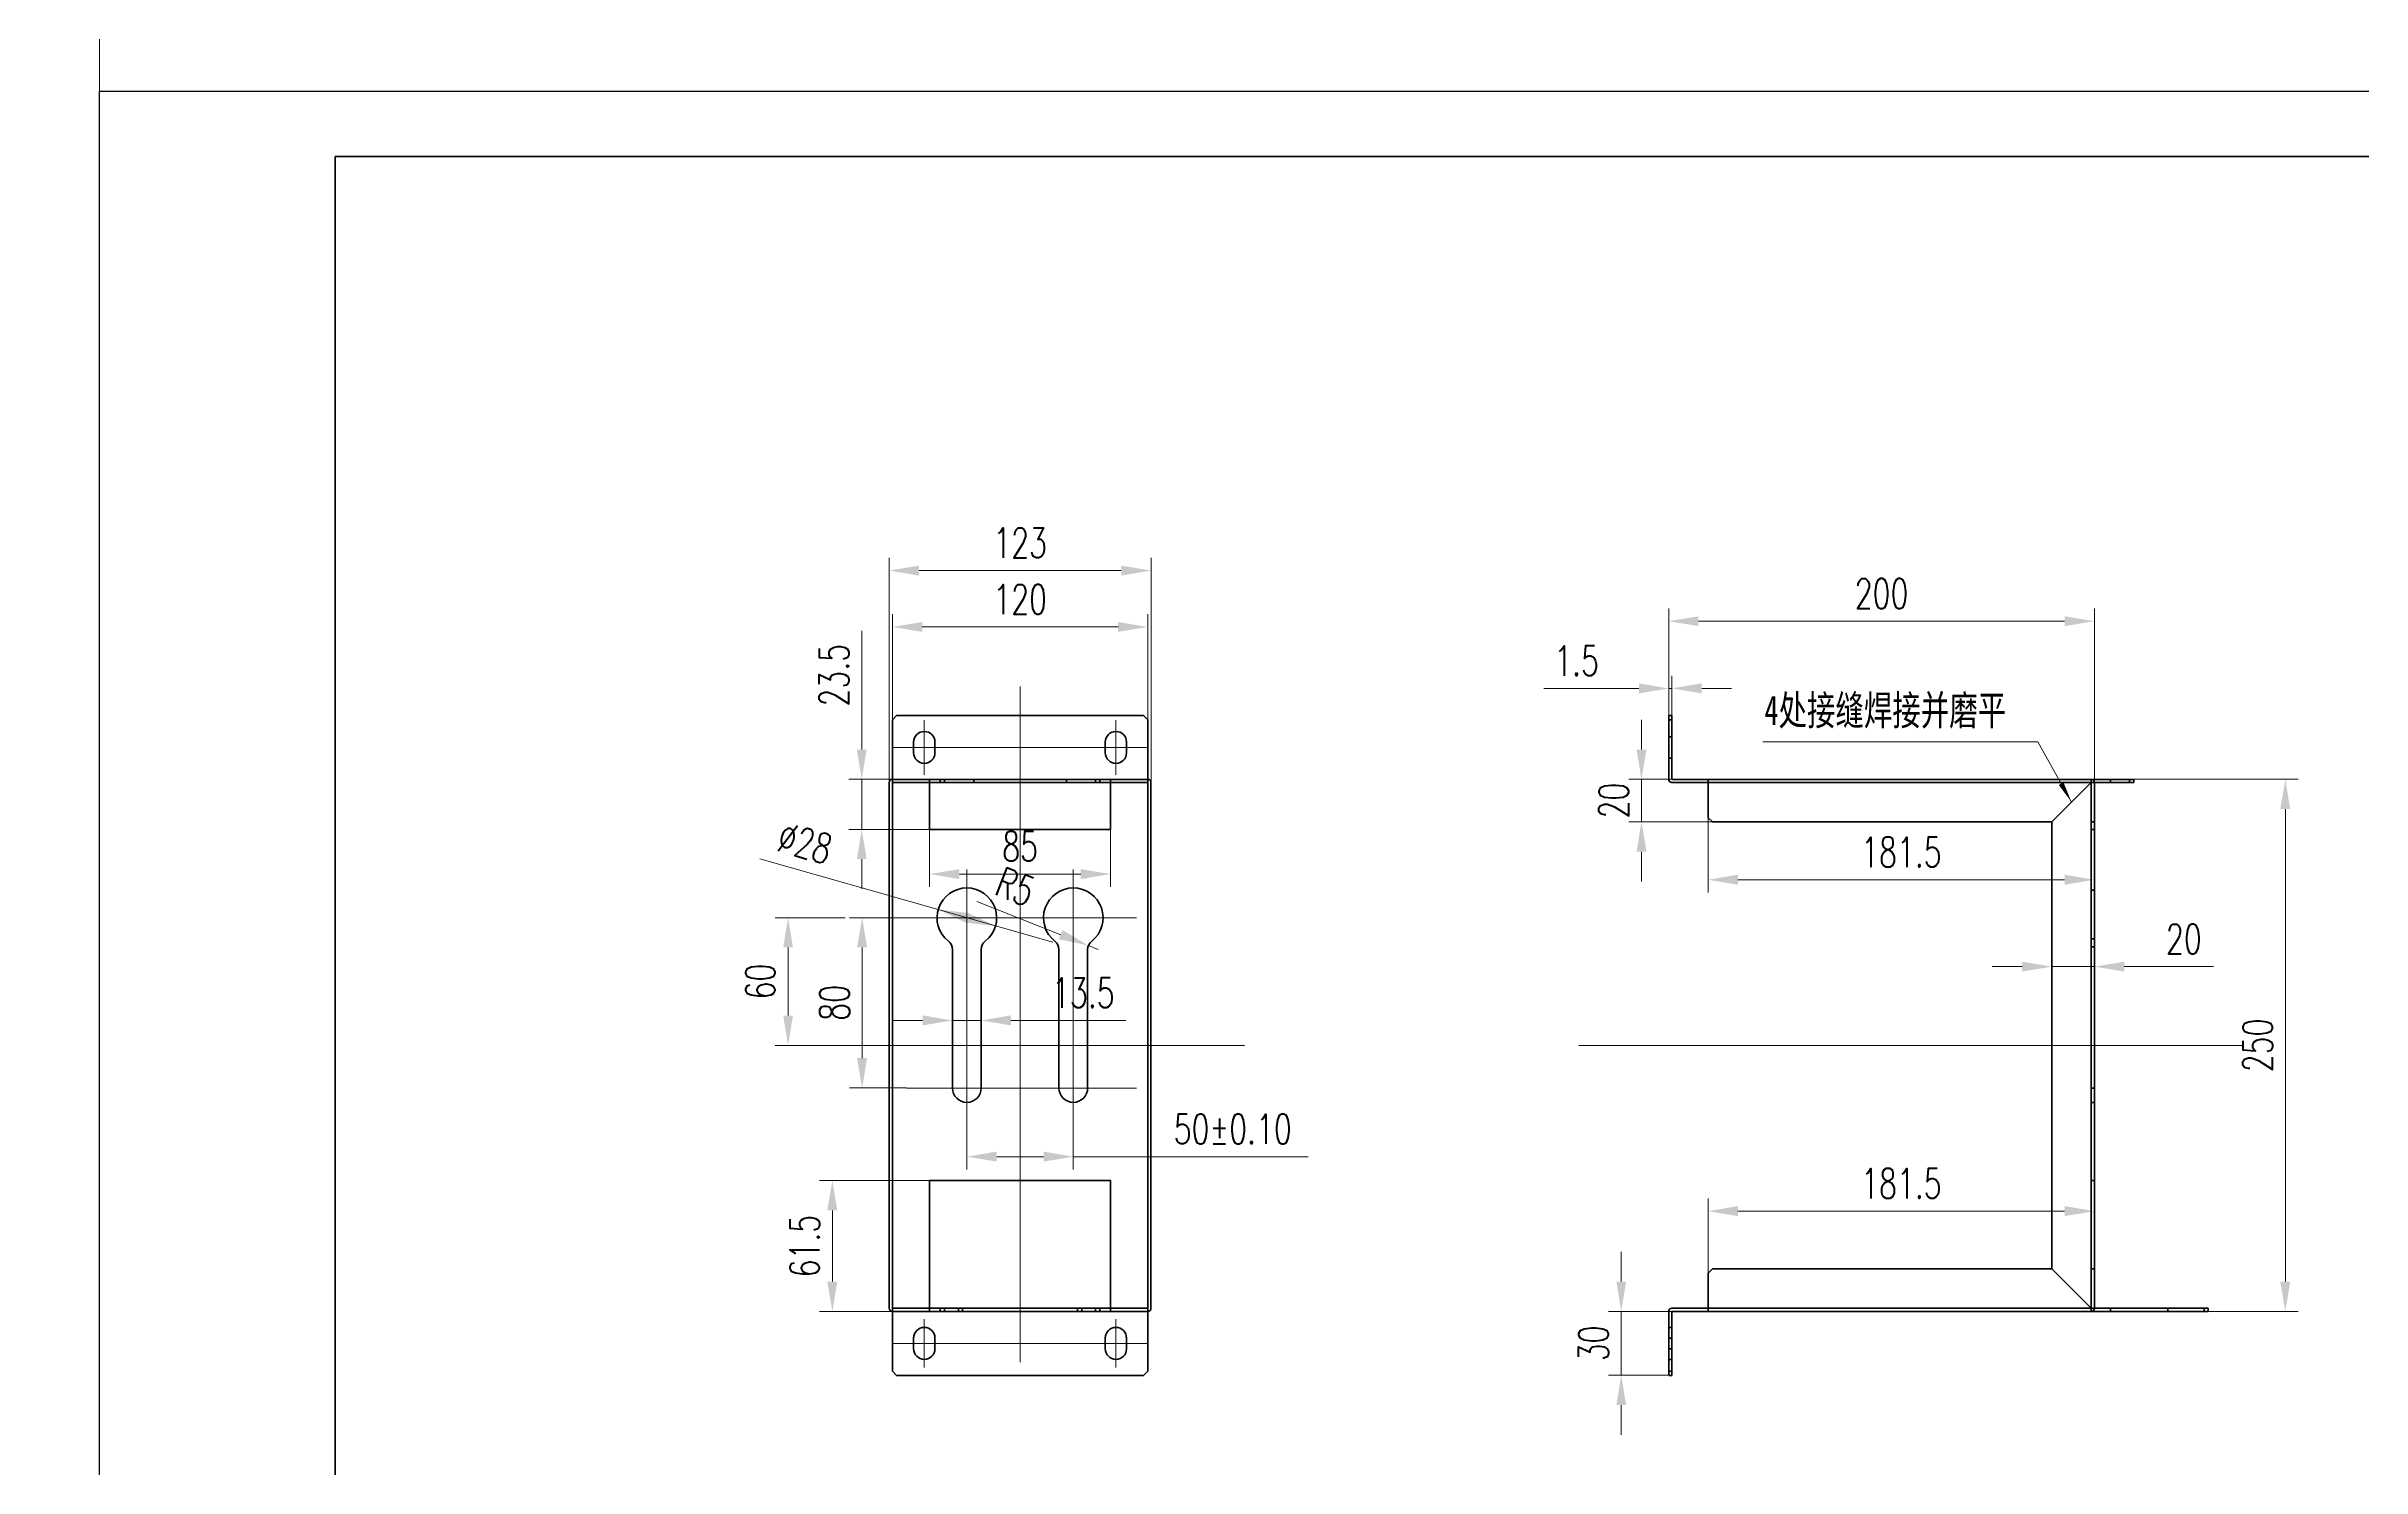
# Model space of a CAD drawing. Header units: millimetres. Extents: x -13151 to -8081, y 0 to 4200.
# Drawn here: x -10206 to -9118, y 541 to 1209 of the extents above; entities that cross this region are included whole.
import ezdxf

# ---------------------------------------------------------------- set-up
doc = ezdxf.new("R2010")
doc.units = ezdxf.units.MM
doc.linetypes.add('CENTER', pattern=[50.8, 31.75, -6.35, 6.35, -6.35])
for name, color, linetype, lineweight in [('1轮廓实线层', 7, 'Continuous', 35), ('3中心线层', 1, 'CENTER', 13), ('7标注层', 4, 'Continuous', 13), ('细实线', 3, 'Continuous', 15)]:
    doc.layers.add(name, color=color, linetype=linetype, lineweight=lineweight)
doc.styles.add('4', font='simplex.shx', dxfattribs={"width": 0.7, "height": 14, "bigfont": 'hztxt.shx'})
doc.styles.add('HZ', font='simsun.ttc', dxfattribs={"width": 0.7})
doc.dimstyles.new('机械工程图-4', dxfattribs={"dimtxt": 3.5, "dimasz": 14, "dimexe": 6, "dimexo": 0, "dimgap": 6, "dimtad": 1, "dimdec": 3, "dimdsep": 46, "dimtxsty": '4', "dimcen": 0, "dimclrd": 256, "dimclre": 256, "dimadec": 0, "dimazin": 2, "dimtfac": 1, "dimtdec": 3, "dimtmove": 0, "dimatfit": 3, "dimfxl": 0, "dimtolj": 1, "dimtzin": 0, "dimlwd": -1, "dimlwe": -1, "dimarcsym": 0})

# ---------------------------------------------------------------- blocks, each defined once
blk = doc.blocks.new('A3')
for p, q in [((16, 280), (16, 0)), ((396, 280), (16, 280))]:
    blk.add_line(p, q)
blk = doc.blocks.new('*D468')
at = {"layer": '7标注层'}
for p, q in [((-9808.3, 892.6), (-9808.3, 942.2)), ((-9794.3, 936.2), (-9702.3, 936.2)), ((-9688.3, 892.6), (-9688.3, 942.2))]:
    blk.add_line(p, q, dxfattribs=at)
for points in [[(-9794.3, 938.5), (-9794.3, 933.9), (-9808.3, 936.2)], [(-9702.3, 933.9), (-9702.3, 938.5), (-9688.3, 936.2)]]:
    blk.add_solid(points, dxfattribs=at)
at = {"layer": 'Defpoints', "color": 0}
for p in [(-9688.3, 936.2), (-9808.3, 892.6), (-9688.3, 892.6)]:
    blk.add_point(p, dxfattribs=at)
at = {"layer": '7标注层', "color": 0, "insert": (-9748.3, 949.2), "char_height": 14, "attachment_point": 5, "style": '4'}
blk.add_mtext('\\A1;120', dxfattribs=at)
blk = doc.blocks.new('*D469')
at = {"layer": '7标注层'}
for p, q in [((-9809.8, 863.1), (-9809.8, 968.7)), ((-9686.8, 863.1), (-9686.8, 968.7)), ((-9795.8, 962.7), (-9700.8, 962.7))]:
    blk.add_line(p, q, dxfattribs=at)
for points in [[(-9795.8, 965), (-9795.8, 960.3), (-9809.8, 962.7)], [(-9700.8, 960.3), (-9700.8, 965), (-9686.8, 962.7)]]:
    blk.add_solid(points, dxfattribs=at)
at = {"layer": 'Defpoints', "color": 0}
for p in [(-9686.8, 962.7), (-9809.8, 863.1), (-9686.8, 863.1)]:
    blk.add_point(p, dxfattribs=at)
at = {"layer": '7标注层', "color": 0, "insert": (-9748.3, 975.7), "char_height": 14, "attachment_point": 5, "style": '4'}
blk.add_mtext('\\A1;123', dxfattribs=at)
blk = doc.blocks.new('*D470')
at = {"layer": '7标注层'}
for p, q in [((-9801.7, 799.6), (-9828.5, 799.6)), ((-9822.5, 785.6), (-9822.5, 733.6)), ((-9801.7, 719.6), (-9828.5, 719.6))]:
    blk.add_line(p, q, dxfattribs=at)
for points in [[(-9820.2, 785.6), (-9824.9, 785.6), (-9822.5, 799.6)], [(-9824.9, 733.6), (-9820.2, 733.6), (-9822.5, 719.6)]]:
    blk.add_solid(points, dxfattribs=at)
at = {"layer": 'Defpoints', "color": 0}
for p in [(-9801.7, 799.6), (-9822.5, 719.6), (-9801.7, 719.6)]:
    blk.add_point(p, dxfattribs=at)
at = {"layer": '7标注层', "color": 0, "insert": (-9835.5, 759.6), "char_height": 14, "attachment_point": 5, "rotation": 90, "style": '4'}
blk.add_mtext('\\A1;80', dxfattribs=at)
blk = doc.blocks.new('*D471')
at = {"layer": '7标注层'}
for p, q in [((-9794.1, 751.3), (-9808.1, 751.3)), ((-9780.1, 752.1), (-9780.1, 745.3)), ((-9780.1, 751.3), (-9766.6, 751.3)), ((-9766.6, 752.1), (-9766.6, 745.3)), ((-9752.6, 751.3), (-9698.6, 751.3))]:
    blk.add_line(p, q, dxfattribs=at)
for points in [[(-9794.1, 749), (-9794.1, 753.7), (-9780.1, 751.3)], [(-9752.6, 753.7), (-9752.6, 749), (-9766.6, 751.3)]]:
    blk.add_solid(points, dxfattribs=at)
at = {"layer": 'Defpoints', "color": 0}
for p in [(-9780.1, 752.1), (-9766.6, 752.1), (-9766.6, 751.3)]:
    blk.add_point(p, dxfattribs=at)
at = {"layer": '7标注层', "color": 0, "insert": (-9718.6, 764.3), "char_height": 14, "attachment_point": 5, "style": '4'}
blk.add_mtext('\\A1;13.5', dxfattribs=at)
blk = doc.blocks.new('*D472')
at = {"layer": '7标注层'}
for p, q in [((-9830.5, 799.6), (-9863.3, 799.6)), ((-9857.3, 753.6), (-9857.3, 785.6)), ((-9853.8, 739.6), (-9863.3, 739.6))]:
    blk.add_line(p, q, dxfattribs=at)
for points in [[(-9855, 785.6), (-9859.6, 785.6), (-9857.3, 799.6)], [(-9859.6, 753.6), (-9855, 753.6), (-9857.3, 739.6)]]:
    blk.add_solid(points, dxfattribs=at)
at = {"layer": 'Defpoints', "color": 0}
for p in [(-9857.3, 799.6), (-9830.5, 799.6), (-9853.8, 739.6)]:
    blk.add_point(p, dxfattribs=at)
at = {"layer": '7标注层', "color": 0, "insert": (-9870.3, 769.6), "char_height": 14, "attachment_point": 5, "rotation": 90, "style": '4'}
blk.add_mtext('\\A1;60', dxfattribs=at)
blk = doc.blocks.new('*D473')
at = {"layer": '7标注层'}
for p, q in [((-9773.3, 702.5), (-9773.3, 681.3)), ((-9723.3, 702.5), (-9723.3, 681.3)), ((-9759.3, 687.3), (-9737.3, 687.3)), ((-9723.3, 687.3), (-9613, 687.3))]:
    blk.add_line(p, q, dxfattribs=at)
for points in [[(-9759.3, 689.7), (-9759.3, 685), (-9773.3, 687.3)], [(-9737.3, 685), (-9737.3, 689.7), (-9723.3, 687.3)]]:
    blk.add_solid(points, dxfattribs=at)
at = {"layer": 'Defpoints', "color": 0}
for p in [(-9773.3, 702.5), (-9723.3, 702.5), (-9723.3, 687.3)]:
    blk.add_point(p, dxfattribs=at)
at = {"layer": '7标注层', "color": 0, "insert": (-9648.4, 700.3), "char_height": 14, "attachment_point": 5, "style": '4'}
blk.add_mtext('\\A1;50%%P0.10', dxfattribs=at)
blk = doc.blocks.new('*X315')
at = {"layer": '7标注层', "linetype": 'Continuous'}
blk.add_hatch(color=0, dxfattribs=at).paths.add_polyline_path([(145, -28.3), (139, -20.2), (141.2, -19)], flags=0)
at = {"layer": '7标注层', "color": 0, "linetype": 'Continuous'}
for p, q in [((129.1, 0), (0, 0)), ((145, -28.3), (129.1, 0))]:
    blk.add_line(p, q, dxfattribs=at)
at = {"layer": '7标注层'}
blk.add_line((0, 0), (0, 0), dxfattribs=at)
blk = doc.blocks.new('*D474')
at = {"layer": '7标注层'}
for p, q in [((-9457.6, 907.3), (-9502.2, 907.3)), ((-9443.6, 894.6), (-9443.6, 913.3)), ((-9442.1, 907.3), (-9443.6, 907.3)), ((-9442.1, 894.6), (-9442.1, 913.3)), ((-9428.1, 907.3), (-9414.1, 907.3))]:
    blk.add_line(p, q, dxfattribs=at)
for points in [[(-9457.6, 905), (-9457.6, 909.7), (-9443.6, 907.3)], [(-9428.1, 909.7), (-9428.1, 905), (-9442.1, 907.3)]]:
    blk.add_solid(points, dxfattribs=at)
at = {"layer": 'Defpoints', "color": 0}
for p in [(-9443.6, 907.3), (-9443.6, 894.6), (-9442.1, 894.6)]:
    blk.add_point(p, dxfattribs=at)
at = {"layer": '7标注层', "color": 0, "insert": (-9486.9, 920.3), "char_height": 14, "attachment_point": 5, "style": '4'}
blk.add_mtext('\\A1;1.5', dxfattribs=at)
blk = doc.blocks.new('*D475')
at = {"layer": '7标注层'}
for p, q in [((-9443.6, 894.6), (-9443.6, 944.9)), ((-9429.6, 938.9), (-9257.6, 938.9)), ((-9243.6, 863.1), (-9243.6, 944.9))]:
    blk.add_line(p, q, dxfattribs=at)
for points in [[(-9429.6, 941.2), (-9429.6, 936.6), (-9443.6, 938.9)], [(-9257.6, 936.6), (-9257.6, 941.2), (-9243.6, 938.9)]]:
    blk.add_solid(points, dxfattribs=at)
at = {"layer": 'Defpoints', "color": 0}
for p in [(-9243.6, 938.9), (-9443.6, 894.6), (-9243.6, 863.1)]:
    blk.add_point(p, dxfattribs=at)
at = {"layer": '7标注层', "color": 0, "insert": (-9343.6, 951.9), "char_height": 14, "attachment_point": 5, "style": '4'}
blk.add_mtext('\\A1;200', dxfattribs=at)
blk = doc.blocks.new('*D476')
at = {"layer": '7标注层'}
for p, q in [((-9425.1, 855.6), (-9425.1, 811.4)), ((-9243.6, 855.6), (-9243.6, 811.4)), ((-9411.1, 817.4), (-9257.6, 817.4))]:
    blk.add_line(p, q, dxfattribs=at)
for points in [[(-9411.1, 819.8), (-9411.1, 815.1), (-9425.1, 817.4)], [(-9257.6, 815.1), (-9257.6, 819.8), (-9243.6, 817.4)]]:
    blk.add_solid(points, dxfattribs=at)
at = {"layer": 'Defpoints', "color": 0}
for p in [(-9425.1, 855.6), (-9243.6, 855.6), (-9243.6, 817.4)]:
    blk.add_point(p, dxfattribs=at)
at = {"layer": '7标注层', "color": 0, "insert": (-9334.3, 830.4), "char_height": 14, "attachment_point": 5, "style": '4'}
blk.add_mtext('\\A1;181.5', dxfattribs=at)
blk = doc.blocks.new('*D477')
at = {"layer": '7标注层'}
for p, q in [((-9263.6, 785.3), (-9263.6, 770.6)), ((-9243.6, 789.7), (-9243.6, 770.6)), ((-9277.6, 776.6), (-9291.6, 776.6)), ((-9263.6, 776.6), (-9243.6, 776.6)), ((-9229.6, 776.6), (-9187.7, 776.6))]:
    blk.add_line(p, q, dxfattribs=at)
for points in [[(-9277.6, 774.3), (-9277.6, 778.9), (-9263.6, 776.6)], [(-9229.6, 778.9), (-9229.6, 774.3), (-9243.6, 776.6)]]:
    blk.add_solid(points, dxfattribs=at)
at = {"layer": 'Defpoints', "color": 0}
for p in [(-9263.6, 785.3), (-9243.6, 789.7), (-9243.6, 776.6)]:
    blk.add_point(p, dxfattribs=at)
at = {"layer": '7标注层', "color": 0, "insert": (-9201.6, 789.6), "char_height": 14, "attachment_point": 5, "style": '4'}
blk.add_mtext('\\A1;20', dxfattribs=at)
blk = doc.blocks.new('*D478')
at = {"layer": '7标注层'}
for p, q in [((-9425.1, 632.6), (-9425.1, 667.7)), ((-9243.6, 643.6), (-9243.6, 667.7)), ((-9411.1, 661.7), (-9257.6, 661.7))]:
    blk.add_line(p, q, dxfattribs=at)
for points in [[(-9411.1, 664.1), (-9411.1, 659.4), (-9425.1, 661.7)], [(-9257.6, 659.4), (-9257.6, 664.1), (-9243.6, 661.7)]]:
    blk.add_solid(points, dxfattribs=at)
at = {"layer": 'Defpoints', "color": 0}
for p in [(-9243.6, 661.7), (-9243.6, 643.6), (-9425.1, 632.6)]:
    blk.add_point(p, dxfattribs=at)
at = {"layer": '7标注层', "color": 0, "insert": (-9334.3, 674.7), "char_height": 14, "attachment_point": 5, "style": '4'}
blk.add_mtext('\\A1;181.5', dxfattribs=at)
blk = doc.blocks.new('*D479')
at = {"layer": '7标注层'}
for p, q in [((-9456.4, 878.6), (-9456.4, 892.6)), ((-9429.6, 864.6), (-9462.4, 864.6)), ((-9456.4, 844.6), (-9456.4, 864.6)), ((-9423.1, 844.6), (-9462.4, 844.6)), ((-9456.4, 830.6), (-9456.4, 816.6))]:
    blk.add_line(p, q, dxfattribs=at)
for points in [[(-9458.7, 878.6), (-9454, 878.6), (-9456.4, 864.6)], [(-9454, 830.6), (-9458.7, 830.6), (-9456.4, 844.6)]]:
    blk.add_solid(points, dxfattribs=at)
at = {"layer": 'Defpoints', "color": 0}
for p in [(-9456.4, 864.6), (-9429.6, 864.6), (-9423.1, 844.6)]:
    blk.add_point(p, dxfattribs=at)
at = {"layer": '7标注层', "color": 0, "insert": (-9469.4, 854.6), "char_height": 14, "attachment_point": 5, "rotation": 90, "style": '4'}
blk.add_mtext('\\A1;20', dxfattribs=at)
blk = doc.blocks.new('*D480')
at = {"layer": '7标注层'}
for p, q in [((-9465.9, 628.6), (-9465.9, 642.6)), ((-9442.1, 614.6), (-9471.9, 614.6)), ((-9465.9, 584.6), (-9465.9, 614.6)), ((-9443.6, 584.6), (-9471.9, 584.6)), ((-9465.9, 570.6), (-9465.9, 556.6))]:
    blk.add_line(p, q, dxfattribs=at)
for points in [[(-9468.2, 628.6), (-9463.6, 628.6), (-9465.9, 614.6)], [(-9463.6, 570.6), (-9468.2, 570.6), (-9465.9, 584.6)]]:
    blk.add_solid(points, dxfattribs=at)
at = {"layer": 'Defpoints', "color": 0}
for p in [(-9465.9, 614.6), (-9442.1, 614.6), (-9443.6, 584.6)]:
    blk.add_point(p, dxfattribs=at)
at = {"layer": '7标注层', "color": 0, "insert": (-9478.9, 599.6), "char_height": 14, "attachment_point": 5, "rotation": 90, "style": '4'}
blk.add_mtext('\\A1;30', dxfattribs=at)
blk = doc.blocks.new('*D481')
at = {"layer": '7标注层'}
for p, q in [((-9225.1, 864.6), (-9147.9, 864.6)), ((-9153.9, 850.6), (-9153.9, 628.6)), ((-9190.1, 614.6), (-9147.9, 614.6))]:
    blk.add_line(p, q, dxfattribs=at)
for points in [[(-9151.6, 850.6), (-9156.3, 850.6), (-9153.9, 864.6)], [(-9156.3, 628.6), (-9151.6, 628.6), (-9153.9, 614.6)]]:
    blk.add_solid(points, dxfattribs=at)
at = {"layer": 'Defpoints', "color": 0}
for p in [(-9225.1, 864.6), (-9190.1, 614.6), (-9153.9, 614.6)]:
    blk.add_point(p, dxfattribs=at)
at = {"layer": '7标注层', "color": 0, "insert": (-9166.9, 739.6), "char_height": 14, "attachment_point": 5, "rotation": 90, "style": '4'}
blk.add_mtext('\\A1;250', dxfattribs=at)
blk = doc.blocks.new('*D489')
at = {"layer": '7标注层'}
for p, q in [((-9790.8, 676.1), (-9842.5, 676.1)), ((-9836.5, 662.1), (-9836.5, 628.6)), ((-9797, 614.6), (-9842.5, 614.6))]:
    blk.add_line(p, q, dxfattribs=at)
for points in [[(-9834.2, 662.1), (-9838.9, 662.1), (-9836.5, 676.1)], [(-9838.9, 628.6), (-9834.2, 628.6), (-9836.5, 614.6)]]:
    blk.add_solid(points, dxfattribs=at)
at = {"layer": 'Defpoints', "color": 0}
for p in [(-9790.8, 676.1), (-9836.5, 614.6), (-9797, 614.6)]:
    blk.add_point(p, dxfattribs=at)
at = {"layer": '7标注层', "color": 0, "insert": (-9849.5, 645.3), "char_height": 14, "attachment_point": 5, "rotation": 90, "style": '4'}
blk.add_mtext('\\A1;61.5', dxfattribs=at)
blk = doc.blocks.new('*D490')
at = {"layer": '7标注层'}
for p, q in [((-9790.8, 852.8), (-9790.8, 814.1)), ((-9705.8, 852.8), (-9705.8, 814.1)), ((-9776.8, 820.1), (-9719.8, 820.1))]:
    blk.add_line(p, q, dxfattribs=at)
for points in [[(-9776.8, 822.4), (-9776.8, 817.7), (-9790.8, 820.1)], [(-9719.8, 817.7), (-9719.8, 822.4), (-9705.8, 820.1)]]:
    blk.add_solid(points, dxfattribs=at)
at = {"layer": 'Defpoints', "color": 0}
for p in [(-9790.8, 852.8), (-9705.8, 852.8), (-9705.8, 820.1)]:
    blk.add_point(p, dxfattribs=at)
at = {"layer": '7标注层', "color": 0, "insert": (-9748.3, 833.1), "char_height": 14, "attachment_point": 5, "style": '4'}
blk.add_mtext('\\A1;85', dxfattribs=at)
blk = doc.blocks.new('*D491')
at = {"layer": '7标注层'}
for p, q in [((-9822.7, 878.6), (-9822.7, 934.4)), ((-9799, 864.6), (-9828.7, 864.6)), ((-9822.7, 841.1), (-9822.7, 864.6)), ((-9783.1, 841.1), (-9828.7, 841.1)), ((-9822.7, 827.1), (-9822.7, 813.1))]:
    blk.add_line(p, q, dxfattribs=at)
for points in [[(-9825, 878.6), (-9820.4, 878.6), (-9822.7, 864.6)], [(-9820.4, 827.1), (-9825, 827.1), (-9822.7, 841.1)]]:
    blk.add_solid(points, dxfattribs=at)
at = {"layer": 'Defpoints', "color": 0}
for p in [(-9822.7, 864.6), (-9799, 864.6), (-9783.1, 841.1)]:
    blk.add_point(p, dxfattribs=at)
at = {"layer": '7标注层', "color": 0, "insert": (-9835.7, 913.5), "char_height": 14, "attachment_point": 5, "rotation": 90, "style": '4'}
blk.add_mtext('\\A1;23.5', dxfattribs=at)
blk = doc.blocks.new('*D493')
at = {"layer": '7标注层'}
for p, q in [((-9786.8, 803.4), (-9870.6, 827.3)), ((-9759.8, 795.7), (-9786.8, 803.4)), ((-9759.8, 795.7), (-9786.8, 803.4)), ((-9759.8, 795.7), (-9732.9, 788.1))]:
    blk.add_line(p, q, dxfattribs=at)
for points in [[(-9772.7, 801.8), (-9774, 797.3), (-9786.8, 803.4)], [(-9774, 797.3), (-9772.7, 801.8), (-9759.8, 795.7)]]:
    blk.add_solid(points, dxfattribs=at)
at = {"layer": 'Defpoints', "color": 0}
for p in [(-9786.8, 803.4), (-9759.8, 795.7)]:
    blk.add_point(p, dxfattribs=at)
at = {"layer": '7标注层', "color": 0, "insert": (-9849.4, 834.7), "char_height": 14, "attachment_point": 5, "rotation": 344.1101, "style": '4'}
blk.add_mtext('\\A1;∅28', dxfattribs=at)
blk = doc.blocks.new('*D494')
at = {"layer": '7标注层'}
for p, q in [((-9768.6, 807.2), (-9729.2, 791.6)), ((-9711.6, 784.6), (-9716.2, 786.5))]:
    blk.add_line(p, q, dxfattribs=at)
blk.add_solid([(-9730.1, 789.5), (-9728.4, 793.8), (-9716.2, 786.5)], dxfattribs=at)
at = {"layer": 'Defpoints', "color": 0}
for p in [(-9716.2, 786.5), (-9711.6, 784.6)]:
    blk.add_point(p, dxfattribs=at)
at = {"layer": '7标注层', "color": 0, "insert": (-9750.6, 814.1), "char_height": 14, "attachment_point": 5, "rotation": 338.4156, "style": '4'}
blk.add_mtext('\\A1;R5', dxfattribs=at)

msp = doc.modelspace()

# ---------------------------------------------------------------- linework, layer by layer
at = {"layer": '1轮廓实线层', "color": 7, "linetype": 'Continuous'}
for p, q in [((-9806.3132, 894.5774), (-9808.3132, 892.5774)), ((-9808.3132, 586.5774), (-9808.3132, 892.5774)), ((-9806.3132, 894.5774), (-9690.3132, 894.5774)), ((-9688.3132, 892.5774), (-9690.3132, 894.5774)), ((-9688.3132, 586.5774), (-9688.3132, 892.5774)), ((-9443.583, 864.5774), (-9443.583, 894.5774)), ((-9443.583, 894.5774), (-9442.083, 894.5774)), ((-9443.583, 892.5774), (-9442.083, 892.5774)), ((-9442.083, 864.5774), (-9442.083, 894.5774)), ((-9798.3132, 882.0774), (-9798.3132, 877.0774)), ((-9788.3132, 877.0774), (-9788.3132, 882.0774)), ((-9708.3132, 882.0774), (-9708.3132, 877.0774)), ((-9698.3132, 877.0774), (-9698.3132, 882.0774)), ((-9443.583, 884.5774), (-9442.083, 884.5774)), ((-9443.583, 874.5774), (-9442.083, 874.5774)), ((-9809.8132, 616.0774), (-9809.8132, 863.0774)), ((-9808.3132, 864.5774), (-9688.3132, 864.5774)), ((-9808.3132, 863.0774), (-9688.3132, 863.0774)), ((-9790.8132, 841.0774), (-9790.8132, 864.5774)), ((-9785.8132, 864.5774), (-9785.8132, 863.0774)), ((-9783.8132, 864.5774), (-9783.8132, 863.0774)), ((-9770.0618, 864.5774), (-9770.0618, 863.0774)), ((-9726.5646, 864.5774), (-9726.5646, 863.0774)), ((-9712.8132, 864.5774), (-9712.8132, 863.0774)), ((-9710.8132, 864.5774), (-9710.8132, 863.0774)), ((-9705.8132, 841.0774), (-9705.8132, 864.5774)), ((-9686.8132, 616.0774), (-9686.8132, 863.0774)), ((-9442.083, 864.5774), (-9225.083, 864.5774)), ((-9442.083, 863.0774), (-9245.083, 863.0774)), ((-9425.083, 846.5774), (-9425.083, 864.5774)), ((-9263.583, 844.5774), (-9245.083, 863.0774)), ((-9245.083, 614.5774), (-9245.083, 864.5774)), ((-9245.083, 863.0774), (-9243.583, 863.0774)), ((-9243.583, 863.0774), (-9243.583, 616.0774)), ((-9225.083, 863.0774), (-9243.583, 863.0774)), ((-9236.083, 863.0774), (-9236.083, 864.5774)), ((-9227.083, 864.5774), (-9227.083, 863.0774)), ((-9225.083, 864.5774), (-9225.083, 863.0774)), ((-9790.8132, 841.0774), (-9705.8132, 841.0774)), ((-9425.083, 846.5774), (-9423.083, 844.5774)), ((-9423.083, 844.5774), (-9263.583, 844.5774)), ((-9263.583, 844.5774), (-9263.583, 634.5774)), ((-9245.083, 844.5774), (-9243.583, 844.5774)), ((-9243.583, 841.0774), (-9245.083, 841.0774)), ((-9245.083, 812.5774), (-9243.583, 812.5774)), ((-9780.0632, 784.6464), (-9780.0632, 719.5774)), ((-9766.5632, 719.5774), (-9766.5632, 784.6464)), ((-9730.0632, 784.6464), (-9730.0632, 719.5774)), ((-9716.5632, 719.5774), (-9716.5632, 784.6464)), ((-9245.083, 789.7293), (-9243.583, 789.7293)), ((-9245.083, 785.9416), (-9243.583, 785.9416)), ((-9243.583, 719.5774), (-9245.083, 719.5774)), ((-9245.083, 712.8285), (-9245.083, 719.5774)), ((-9243.583, 712.8285), (-9243.583, 719.5774)), ((-9245.083, 712.8274), (-9243.583, 712.8274)), ((-9705.8132, 676.0774), (-9790.8132, 676.0774)), ((-9790.8132, 614.5774), (-9790.8132, 676.0774)), ((-9705.8132, 614.5774), (-9705.8132, 676.0774)), ((-9243.583, 676.0774), (-9245.083, 676.0774)), ((-9423.083, 634.5774), (-9425.083, 632.5774)), ((-9425.083, 614.5774), (-9425.083, 632.5774)), ((-9423.083, 634.5774), (-9263.583, 634.5774)), ((-9263.583, 634.5774), (-9245.083, 616.0774)), ((-9243.583, 634.5774), (-9245.083, 634.5774)), ((-9808.3132, 616.0774), (-9688.3132, 616.0774)), ((-9808.3132, 614.5774), (-9688.3132, 614.5774)), ((-9785.8132, 614.5774), (-9785.8132, 616.0774)), ((-9783.8132, 614.5774), (-9783.8132, 616.0774)), ((-9777.3132, 614.5774), (-9777.3132, 616.0774)), ((-9775.3132, 614.5774), (-9775.3132, 616.0774)), ((-9721.3132, 614.5774), (-9721.3132, 616.0774)), ((-9719.3132, 614.5774), (-9719.3132, 616.0774)), ((-9712.8132, 614.5774), (-9712.8132, 616.0774)), ((-9710.8132, 614.5774), (-9710.8132, 616.0774)), ((-9443.583, 584.5774), (-9443.583, 614.5774)), ((-9245.083, 616.0774), (-9442.083, 616.0774)), ((-9442.083, 584.5774), (-9442.083, 614.5774)), ((-9442.083, 614.5774), (-9190.083, 614.5774)), ((-9245.083, 616.0774), (-9243.583, 616.0774)), ((-9243.583, 616.0774), (-9190.083, 616.0774)), ((-9236.083, 616.0774), (-9236.083, 614.5774)), ((-9209.083, 614.5774), (-9209.083, 616.0774)), ((-9192.083, 614.5774), (-9192.083, 616.0774)), ((-9190.083, 614.5774), (-9190.083, 616.0774)), ((-9798.3132, 602.0774), (-9798.3132, 597.0774)), ((-9788.3132, 597.0774), (-9788.3132, 602.0774)), ((-9708.3132, 602.0774), (-9708.3132, 597.0774)), ((-9698.3132, 597.0774), (-9698.3132, 602.0774)), ((-9443.583, 607.0774), (-9442.083, 607.0774)), ((-9442.083, 602.0774), (-9443.583, 602.0774)), ((-9442.083, 597.0774), (-9443.583, 597.0774)), ((-9443.583, 592.0774), (-9442.083, 592.0774)), ((-9808.3132, 586.5774), (-9806.3132, 584.5774)), ((-9690.3132, 584.5774), (-9806.3132, 584.5774)), ((-9690.3132, 584.5774), (-9688.3132, 586.5774)), ((-9443.583, 586.5774), (-9442.083, 586.5774)), ((-9443.583, 584.5774), (-9442.083, 584.5774))]:
    msp.add_line(p, q, dxfattribs=at)
for centre, radius, start, end in [((-9793.3132, 882.0774), 5, 0, 180), ((-9703.3132, 882.0774), 5, 0, 180), ((-9793.3132, 877.0774), 5, 180, 0), ((-9703.3132, 877.0774), 5, 180, 0), ((-9808.3132, 863.0774), 1.5, 90, 180), ((-9688.3132, 863.0774), 1.5, 0, 90), ((-9442.083, 864.5774), 1.5, 180, 270), ((-9245.083, 863.0774), 1.5, 0, 90), ((-9773.3132, 799.5774), 14, 308.2009228, 231.7990772), ((-9723.3132, 799.5774), 14, 308.2009228, 231.7990772), ((-9785.0632, 784.6464), 5, 0, 51.7990772), ((-9761.5632, 784.6464), 5, 128.2009228, 180), ((-9735.0632, 784.6464), 5, 0, 51.7990772), ((-9711.5632, 784.6464), 5, 128.2009228, 180), ((-9773.3132, 719.5774), 6.75, 180, 0), ((-9723.3132, 719.5774), 6.75, 180, 0), ((-9808.3132, 616.0774), 1.5, 180, 270), ((-9688.3132, 616.0774), 1.5, 270, 0), ((-9442.083, 614.5774), 1.5, 90, 180), ((-9245.083, 616.0774), 1.5, 270, 0), ((-9793.3132, 602.0774), 5, 0, 180), ((-9703.3132, 602.0774), 5, 0, 180), ((-9793.3132, 597.0774), 5, 180, 0), ((-9703.3132, 597.0774), 5, 180, 0)]:
    msp.add_arc(centre, radius, start, end, dxfattribs=at)
at = {"layer": '3中心线层', "ltscale": 10}
for p, q in [((-9748.3132, 908.2734), (-9748.3132, 553.274)), ((-9773.3132, 822.1756), (-9773.3132, 702.4753)), ((-9723.3132, 822.1756), (-9723.3132, 702.4753)), ((-9801.6981, 799.5774), (-9693.6306, 799.5774)), ((-9853.809, 739.5774), (-9642.8174, 739.5774)), ((-9485.7639, 739.5774), (-9173.7647, 739.5774)), ((-9801.6981, 719.5774), (-9693.6306, 719.5774))]:
    msp.add_line(p, q, dxfattribs=at)
at = {"layer": '3中心线层', "ltscale": 20}
for p, q in [((-9793.3132, 892.4056), (-9793.3132, 866.7493)), ((-9703.3132, 892.4056), (-9703.3132, 866.7493)), ((-9808.4474, 879.5774), (-9688.179, 879.5774)), ((-9793.3132, 588.2108), (-9793.3132, 610.9441)), ((-9703.3132, 588.2108), (-9703.3132, 610.9441)), ((-9808.4474, 599.5774), (-9688.179, 599.5774))]:
    msp.add_line(p, q, dxfattribs=at)
at = {"layer": 'Defpoints'}
msp.add_lwpolyline([(-10180.7847, 1188), (-8500.7847, 1188), (-8500.7847, 0), (-10180.7847, 0)], close=True, dxfattribs=at)
at = {"layer": '细实线'}
msp.add_lwpolyline([(-13150.7847, 0), (-10180.7847, 0), (-10180.7847, 4200), (-13150.7847, 4200)], close=True, dxfattribs=at)

# ---------------------------------------------------------------- block references
at = {"layer": '1轮廓实线层', "xscale": 4, "yscale": 4, "zscale": 4}
msp.add_blockref('A3', (-10134.0793, 37.2365), dxfattribs=at)
at = {"layer": '7标注层'}
msp.add_blockref('*X315', (-9399.3261, 882.1521), dxfattribs=at)

# ---------------------------------------------------------------- texts
at = {"layer": '7标注层', "insert": (-9398.6669, 904.068), "char_height": 14, "width": 153.334851, "attachment_point": 1, "style": 'HZ'}
msp.add_mtext('4处接缝焊接并磨平', dxfattribs=at)

# ---------------------------------------------------------------- dimensions: what is measured, and where the dimension line sits
at = {"layer": '7标注层'}
for base, p1, p2, picture, middle in [((-9686.8132, 962.6711), (-9809.8132, 863.0774), (-9686.8132, 863.0774), '*D469', (-9748.3132, 975.6711)), ((-9688.3132, 936.2154), (-9808.3132, 892.5774), (-9688.3132, 892.5774), '*D468', (-9748.3132, 949.2154)), ((-9443.583, 907.3168), (-9442.083, 894.5774), (-9443.583, 894.5774), '*D474', (-9486.9163, 920.3168)), ((-9705.8132, 820.0531), (-9790.8132, 852.8274), (-9705.8132, 852.8274), '*D490', (-9748.3132, 833.0531)), ((-9243.583, 817.4331), (-9425.083, 855.5774), (-9243.583, 855.5774), '*D476', (-9334.333, 830.4331)), ((-9243.583, 776.5904), (-9263.583, 785.2545), (-9243.583, 789.7293), '*D477', (-9201.6497, 789.5904)), ((-9766.5632, 751.3329), (-9780.0632, 752.1119), (-9766.5632, 752.1119), '*D471', (-9718.5632, 764.3329)), ((-9243.583, 661.7438), (-9425.083, 632.5774), (-9243.583, 643.5837), '*D478', (-9334.333, 674.7438))]:
    dim = msp.add_linear_dim(base=base, p1=p1, p2=p2, dimstyle='机械工程图-4', override={"dimtxsty": '4'}, dxfattribs=at)
    dim.commit()
    dim.dimension.update_dxf_attribs({"geometry": picture, "text_midpoint": middle})
dim = msp.add_linear_dim(base=(-9243.583, 938.8836), p1=(-9443.583, 894.5774), p2=(-9243.583, 863.0774), dimstyle='机械工程图-4', dxfattribs=at)
dim.commit()
dim.dimension.update_dxf_attribs({"geometry": '*D475', "text_midpoint": (-9343.583, 951.8836)})
for base, p1, p2, picture, middle in [((-9822.7148, 864.5774), (-9783.0513, 841.0774), (-9798.956, 864.5774), '*D491', (-9835.7148, 913.5108)), ((-9153.9391, 614.5774), (-9225.083, 864.5774), (-9190.083, 614.5774), '*D481', (-9166.9391, 739.5774)), ((-9857.2833, 799.5774), (-9853.809, 739.5774), (-9830.5418, 799.5774), '*D472', (-9870.2833, 769.5774)), ((-9822.5418, 719.5774), (-9801.6981, 799.5774), (-9801.6981, 719.5774), '*D470', (-9835.5418, 759.5774)), ((-9836.5416, 614.5774), (-9790.8132, 676.0774), (-9797.0151, 614.5774), '*D489', (-9849.5416, 645.3274)), ((-9465.9031, 614.5774), (-9443.583, 584.5774), (-9442.083, 614.5774), '*D480', (-9478.9031, 599.5774))]:
    dim = msp.add_linear_dim(base=base, p1=p1, p2=p2, angle=90, dimstyle='机械工程图-4', override={"dimtxsty": '4'}, dxfattribs=at)
    dim.commit()
    dim.dimension.update_dxf_attribs({"geometry": picture, "text_midpoint": middle})
dim = msp.add_linear_dim(base=(-9456.3716, 864.5774), p1=(-9423.083, 844.5774), p2=(-9429.5713, 864.5774), angle=90, dimstyle='机械工程图-4', override={"dimtxsty": '4'}, dxfattribs=at)
dim.commit()
dim.dimension.update_dxf_attribs({"geometry": '*D479', "text_midpoint": (-9456.3716, 854.5774), "dimtype": 160})
dim = msp.add_diameter_dim_2p(p1=(-9759.8481, 795.7444), p2=(-9786.7783, 803.4105), dimstyle='机械工程图-4', override={"dimtxsty": '4'}, dxfattribs=at)
dim.commit()
dim.dimension.update_dxf_attribs({"geometry": '*D493', "text_midpoint": (-9852.915, 822.2375), "dimtype": 163})
dim = msp.add_radius_dim(center=(-9711.5632, 784.6464), mpoint=(-9716.2126, 786.4857), dimstyle='机械工程图-4', override={"dimtxsty": '4'}, dxfattribs=at)
dim.commit()
dim.dimension.update_dxf_attribs({"geometry": '*D494', "text_midpoint": (-9750.6401, 814.086)})
dim = msp.add_linear_dim(base=(-9723.3132, 687.3344), p1=(-9773.3132, 702.4753), p2=(-9723.3132, 702.4753), text='<>%%P0.10', dimstyle='机械工程图-4', override={"dimtxsty": '4'}, dxfattribs=at)
dim.commit()
dim.dimension.update_dxf_attribs({"geometry": '*D473', "text_midpoint": (-9648.3653, 687.3344), "dimtype": 160})

doc.saveas('drawing.dxf')
